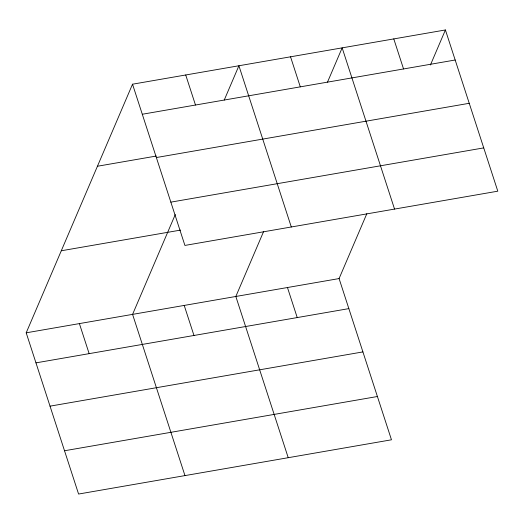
<?xml version="1.0" encoding="UTF-8"?>
<svg xmlns="http://www.w3.org/2000/svg" width="524" height="524" viewBox="0 0 524 524"><rect width="100%" height="100%" fill="white"/><g stroke="black" fill="none" stroke-linecap="round" stroke-linejoin="round"><path stroke-width="0.79" d="M366.839 213.681L339.087 278.572L391.474 439.8L78.587 494.04L26.2 332.819L132.526 84.2L445.413 29.96L497.8 191.181L184.913 245.429L132.526 84.2M175.278 214.532L132.579 314.374L184.965 475.602M224.239 100.064L238.911 65.755L291.298 226.984M263.585 231.582L235.833 296.473L288.22 457.701M327.487 82.163L342.159 47.854L394.546 209.083M430.42 65.009L445.413 29.96M142.292 114.252L455.179 60.005M97.438 166.246L156.27 156.047M156.355 157.541L469.242 103.293M170.85 202.14L483.737 147.892M61.288 250.773L180.577 230.095M26.2 332.819L339.087 278.572M35.966 362.863L348.846 308.623M50.029 406.152L362.916 351.912M64.517 450.758L377.404 396.511M393.786 38.907L403.552 68.958M290.538 56.808L300.298 86.853M287.46 287.525L297.226 317.57M185.719 74.978L195.485 105.029M184.206 305.427L193.972 335.471M79.393 323.596L89.152 353.648"/></g></svg>
